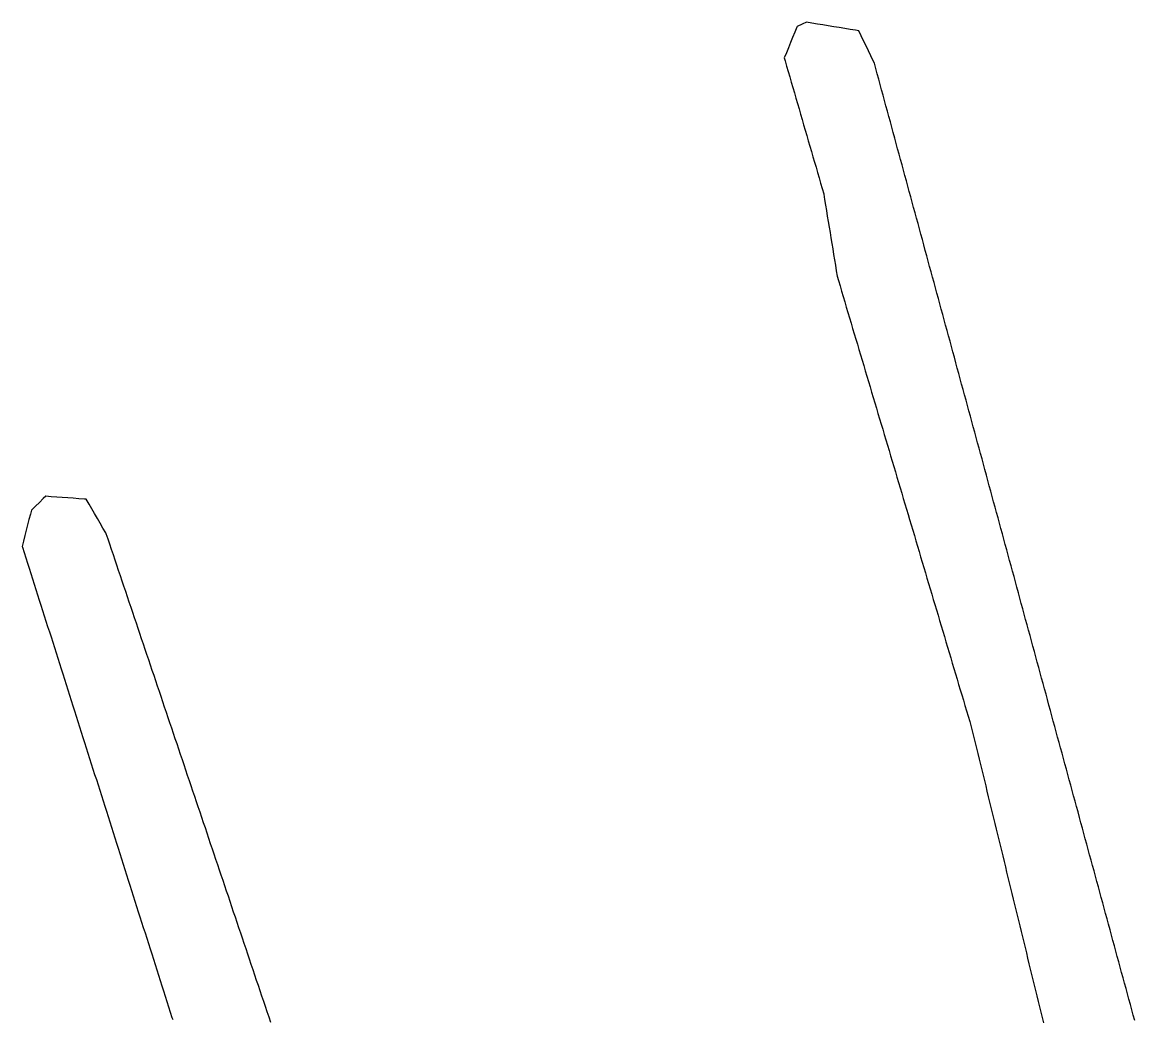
# Model space of a CAD drawing. Header units: millimetres. Extents: x 257 to 2289, y 96 to 1983.
# Drawn here: x 429.9 to 630.7, y 1654.6 to 1834.4 of the extents above; entities that cross this region are included whole.
import ezdxf

# ---------------------------------------------------------------- set-up
doc = ezdxf.new("R2010")
doc.units = ezdxf.units.MM
doc.layers.add('ALL_ISLANDS', color=7, linetype='Continuous')
doc.layers.add('OUTLINE_ISLAND_01', color=7, linetype='Continuous')

msp = doc.modelspace()

# ---------------------------------------------------------------- linework, layer by layer
at = {"layer": 'ALL_ISLANDS'}
for points in [[(630.6547, 1654.2693), (630.3921, 1655.2342), (630.1296, 1656.1991), (629.8671, 1657.164), (629.6045, 1658.1289), (629.342, 1659.0939), (629.0794, 1660.0588), (628.8169, 1661.0237), (628.5544, 1661.9886), (628.2918, 1662.9535), (628.0293, 1663.9185), (627.7667, 1664.8834), (627.5042, 1665.8483), (627.2417, 1666.8132), (626.9791, 1667.7781), (626.7166, 1668.7431), (626.454, 1669.708), (626.1915, 1670.6729), (625.929, 1671.6378), (625.6664, 1672.6028), (625.4039, 1673.5677), (625.1413, 1674.5326), (624.8788, 1675.4975), (624.6163, 1676.4624), (624.3537, 1677.4274), (624.0912, 1678.3923), (623.8286, 1679.3572), (623.5661, 1680.3221), (623.3036, 1681.287), (623.041, 1682.252), (622.7785, 1683.2169), (622.5159, 1684.1818), (622.2534, 1685.1467), (621.9909, 1686.1116), (621.7283, 1687.0766), (621.4658, 1688.0415), (621.2032, 1689.0064), (620.9407, 1689.9713), (620.6782, 1690.9363), (620.4156, 1691.9012), (620.1531, 1692.8661), (619.8905, 1693.831), (619.628, 1694.7959), (619.3655, 1695.7609), (619.1029, 1696.7258), (618.8404, 1697.6907), (618.5778, 1698.6556), (618.3153, 1699.6205), (618.0528, 1700.5855), (617.7902, 1701.5504), (617.5277, 1702.5153), (617.2651, 1703.4802), (617.0026, 1704.4452), (616.7401, 1705.4101), (616.4775, 1706.375), (616.215, 1707.3399), (615.9525, 1708.3048), (615.6899, 1709.2698), (615.4274, 1710.2347), (615.1648, 1711.1996), (614.9023, 1712.1645), (614.6398, 1713.1294), (614.3772, 1714.0944), (614.1147, 1715.0593), (613.8521, 1716.0242), (613.5896, 1716.9891), (613.3271, 1717.954), (613.0645, 1718.919), (612.802, 1719.8839), (612.5394, 1720.8488), (612.2769, 1721.8137), (612.0144, 1722.7787), (611.7518, 1723.7436), (611.4893, 1724.7085), (611.2267, 1725.6734), (610.9642, 1726.6383), (610.7017, 1727.6033), (610.4391, 1728.5682), (610.1766, 1729.5331), (609.914, 1730.498), (609.6515, 1731.4629), (609.389, 1732.4279), (609.1264, 1733.3928), (608.8639, 1734.3577), (608.6013, 1735.3226), (608.3388, 1736.2876), (608.0763, 1737.2525), (607.8137, 1738.2174), (607.5512, 1739.1823), (607.2886, 1740.1472), (607.0261, 1741.1122), (606.7636, 1742.0771), (606.501, 1743.042), (606.2385, 1744.0069), (605.9759, 1744.9718), (605.7134, 1745.9368), (605.4509, 1746.9017), (605.1883, 1747.8666), (604.9258, 1748.8315), (604.6632, 1749.7964), (604.4007, 1750.7614), (604.1382, 1751.7263), (603.8756, 1752.6912), (603.6131, 1753.6561), (603.3505, 1754.6211), (603.088, 1755.586), (602.8255, 1756.5509), (602.5629, 1757.5158), (602.3004, 1758.4807), (602.0378, 1759.4457), (601.7753, 1760.4106), (601.5128, 1761.3755), (601.2502, 1762.3404), (600.9877, 1763.3053), (600.7251, 1764.2703), (600.4626, 1765.2352), (600.2001, 1766.2001), (599.9375, 1767.165), (599.675, 1768.13), (599.4125, 1769.0949), (599.1499, 1770.0598), (598.8874, 1771.0247), (598.6248, 1771.9896), (598.3623, 1772.9546), (598.0998, 1773.9195), (597.8372, 1774.8844), (597.5747, 1775.8493), (597.3121, 1776.8142), (597.0496, 1777.7792), (596.7871, 1778.7441), (596.5245, 1779.709), (596.262, 1780.6739), (595.9994, 1781.6388), (595.7369, 1782.6038), (595.4744, 1783.5687), (595.2118, 1784.5336), (594.9493, 1785.4985), (594.6867, 1786.4635), (594.4242, 1787.4284), (594.1617, 1788.3933), (593.8991, 1789.3582), (593.6366, 1790.3231), (593.374, 1791.2881), (593.1115, 1792.253), (592.849, 1793.2179), (592.5864, 1794.1828), (592.3239, 1795.1477), (592.0613, 1796.1127), (591.7988, 1797.0776), (591.5363, 1798.0425), (591.2737, 1799.0074), (591.0112, 1799.9724), (590.7486, 1800.9373), (590.4861, 1801.9022), (590.2236, 1802.8671), (589.961, 1803.832), (589.6985, 1804.797), (589.4359, 1805.7619), (589.1734, 1806.7268), (588.9109, 1807.6917), (588.6483, 1808.6566), (588.3858, 1809.6216), (588.1232, 1810.5865), (587.8607, 1811.5514), (587.5982, 1812.5163), (587.3356, 1813.4812), (587.0731, 1814.4462), (586.8105, 1815.4111), (586.548, 1816.376), (586.2855, 1817.3409), (586.0229, 1818.3059), (585.7604, 1819.2708), (585.4978, 1820.2357), (585.2353, 1821.2006), (584.9728, 1822.1655), (584.7102, 1823.1305), (584.4477, 1824.0954), (584.1851, 1825.0603), (583.9226, 1826.0252), (583.6601, 1826.9901), (583.4539, 1827.4183), (583.0201, 1828.3194), (582.5863, 1829.2204), (582.1526, 1830.1214), (581.7188, 1831.0224), (581.285, 1831.9234), (580.8512, 1832.8245), (580.2837, 1832.9167), (579.2966, 1833.0771), (578.3096, 1833.2375), (577.3225, 1833.3979), (576.3355, 1833.5583), (575.3484, 1833.7187), (574.3614, 1833.8792), (573.3743, 1834.0396), (572.3873, 1834.2), (571.4002, 1834.3604), (570.6211, 1833.9998), (569.7136, 1833.5798), (569.6707, 1833.4747), (569.2926, 1832.5489), (568.9145, 1831.6231), (568.5365, 1830.6974), (568.1584, 1829.7716), (567.7804, 1828.8458), (567.4023, 1827.92), (567.5535, 1827.399), (567.8322, 1826.4386), (568.1109, 1825.4782), (568.3896, 1824.5179), (568.6683, 1823.5575), (568.947, 1822.5971), (569.2257, 1821.6367), (569.5044, 1820.6763), (569.7831, 1819.716), (570.0618, 1818.7556), (570.3404, 1817.7952), (570.6191, 1816.8348), (570.8978, 1815.8744), (571.1765, 1814.9141), (571.4552, 1813.9537), (571.7339, 1812.9933), (572.0126, 1812.0329), (572.2913, 1811.0725), (572.57, 1810.1122), (572.8487, 1809.1518), (573.1274, 1808.1914), (573.4061, 1807.231), (573.6848, 1806.2706), (573.9635, 1805.3103), (574.2422, 1804.3499), (574.5209, 1803.3895), (574.5276, 1803.3484), (574.6885, 1802.3614), (574.8494, 1801.3744), (575.0104, 1800.3875), (575.1713, 1799.4005), (575.3322, 1798.4135), (575.4931, 1797.4266), (575.6541, 1796.4396), (575.815, 1795.4526), (575.9759, 1794.4657), (576.1369, 1793.4787), (576.2978, 1792.4917), (576.4587, 1791.5048), (576.6196, 1790.5178), (576.7806, 1789.5308), (576.9415, 1788.5439), (577.1737, 1787.7642), (577.4592, 1786.8058), (577.7446, 1785.8474), (578.03, 1784.889), (578.3155, 1783.9306), (578.6009, 1782.9722), (578.8864, 1782.0138), (579.1718, 1781.0554), (579.4572, 1780.097), (579.7427, 1779.1386), (580.0281, 1778.1802), (580.3136, 1777.2218), (580.599, 1776.2634), (580.8844, 1775.305), (581.1699, 1774.3466), (581.4553, 1773.3882), (581.7408, 1772.4298), (582.0262, 1771.4714), (582.3116, 1770.513), (582.5971, 1769.5546), (582.8825, 1768.5962), (583.168, 1767.6378), (583.4534, 1766.6794), (583.7388, 1765.721), (584.0243, 1764.7626), (584.3097, 1763.8042), (584.5952, 1762.8459), (584.8806, 1761.8875), (585.166, 1760.9291), (585.4515, 1759.9707), (585.7369, 1759.0123), (586.0224, 1758.0539), (586.3078, 1757.0955), (586.5932, 1756.1371), (586.8787, 1755.1787), (587.1641, 1754.2203), (587.4496, 1753.2619), (587.735, 1752.3035), (588.0204, 1751.3451), (588.3059, 1750.3867), (588.5913, 1749.4283), (588.8768, 1748.4699), (589.1622, 1747.5115), (589.4476, 1746.5531), (589.7331, 1745.5947), (590.0185, 1744.6363), (590.304, 1743.6779), (590.5894, 1742.7195), (590.8748, 1741.7611), (591.1603, 1740.8027), (591.4457, 1739.8443), (591.7312, 1738.8859), (592.0166, 1737.9275), (592.302, 1736.9691), (592.5875, 1736.0107), (592.8729, 1735.0523), (593.1584, 1734.094), (593.4438, 1733.1356), (593.7292, 1732.1772), (594.0147, 1731.2188), (594.3001, 1730.2604), (594.5856, 1729.302), (594.871, 1728.3436), (595.1564, 1727.3852), (595.4419, 1726.4268), (595.7273, 1725.4684), (596.0128, 1724.51), (596.2982, 1723.5516), (596.5836, 1722.5932), (596.8691, 1721.6348), (597.1545, 1720.6764), (597.44, 1719.718), (597.7254, 1718.7596), (598.0108, 1717.8012), (598.2963, 1716.8428), (598.5817, 1715.8844), (598.8672, 1714.926), (599.1526, 1713.9676), (599.438, 1713.0092), (599.7235, 1712.0508), (600.0089, 1711.0924), (600.2944, 1710.134), (600.5798, 1709.1756), (600.8652, 1708.2172), (601.1507, 1707.2588), (601.3806, 1706.3155), (601.6174, 1705.344), (601.8542, 1704.3724), (602.091, 1703.4009), (602.3278, 1702.4293), (602.5646, 1701.4577), (602.8013, 1700.4862), (603.0381, 1699.5146), (603.2749, 1698.543), (603.5117, 1697.5715), (603.7485, 1696.5999), (603.9853, 1695.6284), (604.2221, 1694.6568), (604.4589, 1693.6852), (604.6957, 1692.7137), (604.9325, 1691.7421), (605.1693, 1690.7706), (605.4061, 1689.799), (605.6428, 1688.8274), (605.8796, 1687.8559), (606.1164, 1686.8843), (606.3532, 1685.9128), (606.59, 1684.9412), (606.8268, 1683.9696), (607.0636, 1682.9981), (607.3004, 1682.0265), (607.5372, 1681.055), (607.774, 1680.0834), (608.0108, 1679.1118), (608.2476, 1678.1403), (608.4844, 1677.1687), (608.7211, 1676.1972), (608.9579, 1675.2256), (609.1947, 1674.254), (609.4315, 1673.2825), (609.6683, 1672.3109), (609.9051, 1671.3394), (610.1419, 1670.3678), (610.3787, 1669.3962), (610.6155, 1668.4247), (610.8523, 1667.4531), (611.0891, 1666.4816), (611.3259, 1665.51), (611.5626, 1664.5384), (611.7994, 1663.5669), (612.0362, 1662.5953), (612.273, 1661.6238), (612.5098, 1660.6522), (612.7466, 1659.6806), (612.9834, 1658.7091), (613.2202, 1657.7375), (613.457, 1656.766), (613.6938, 1655.7944), (613.9306, 1654.8228), (614.1674, 1653.8513)], [(474.7284, 1653.9523), (474.4091, 1654.8999), (474.0898, 1655.8476), (473.7705, 1656.7952), (473.4512, 1657.7429), (473.1319, 1658.6906), (472.8127, 1659.6382), (472.4934, 1660.5859), (472.1741, 1661.5335), (471.8548, 1662.4812), (471.5355, 1663.4289), (471.2162, 1664.3765), (470.897, 1665.3242), (470.5777, 1666.2718), (470.2584, 1667.2195), (469.9391, 1668.1672), (469.6198, 1669.1148), (469.3005, 1670.0625), (468.9813, 1671.0101), (468.662, 1671.9578), (468.3427, 1672.9055), (468.0234, 1673.8531), (467.7041, 1674.8008), (467.3848, 1675.7484), (467.0656, 1676.6961), (466.7463, 1677.6437), (466.427, 1678.5914), (466.1077, 1679.5391), (465.7884, 1680.4867), (465.4691, 1681.4344), (465.1499, 1682.382), (464.8306, 1683.3297), (464.5113, 1684.2774), (464.192, 1685.225), (463.8727, 1686.1727), (463.5534, 1687.1203), (463.2342, 1688.068), (462.9149, 1689.0157), (462.5956, 1689.9633), (462.2763, 1690.911), (461.957, 1691.8586), (461.6377, 1692.8063), (461.3185, 1693.754), (460.9992, 1694.7016), (460.6799, 1695.6493), (460.3606, 1696.5969), (460.0413, 1697.5446), (459.722, 1698.4922), (459.4028, 1699.4399), (459.0835, 1700.3876), (458.7642, 1701.3352), (458.4449, 1702.2829), (458.1256, 1703.2305), (457.8063, 1704.1782), (457.4871, 1705.1259), (457.1678, 1706.0735), (456.8485, 1707.0212), (456.5292, 1707.9688), (456.2099, 1708.9165), (455.8906, 1709.8642), (455.5714, 1710.8118), (455.2521, 1711.7595), (454.9328, 1712.7071), (454.6135, 1713.6548), (454.2942, 1714.6025), (453.9749, 1715.5501), (453.6557, 1716.4978), (453.3364, 1717.4454), (453.0171, 1718.3931), (452.6978, 1719.3408), (452.3785, 1720.2884), (452.0592, 1721.2361), (451.7399, 1722.1837), (451.4207, 1723.1314), (451.1014, 1724.079), (450.7821, 1725.0267), (450.4628, 1725.9744), (450.1435, 1726.922), (449.8242, 1727.8697), (449.505, 1728.8173), (449.1857, 1729.765), (448.8664, 1730.7127), (448.5471, 1731.6603), (448.2278, 1732.608), (447.9085, 1733.5556), (447.5893, 1734.5033), (447.27, 1735.451), (446.9507, 1736.3986), (446.6314, 1737.3463), (446.3121, 1738.2939), (445.9928, 1739.2416), (445.6736, 1740.1893), (445.3543, 1741.1369), (445.035, 1742.0846), (444.9333, 1742.2598), (444.4311, 1743.1245), (443.929, 1743.9893), (443.4269, 1744.8541), (442.9247, 1745.7189), (442.4226, 1746.5837), (441.9205, 1747.4485), (441.4183, 1748.3133), (441.0829, 1748.3382), (440.0856, 1748.4123), (439.0884, 1748.4864), (438.0911, 1748.5605), (437.0939, 1748.6346), (436.0966, 1748.7087), (435.0994, 1748.7828), (434.1021, 1748.8569), (433.6763, 1748.4468), (432.956, 1747.7531), (432.2357, 1747.0594), (431.5154, 1746.3658), (431.3305, 1745.6281), (431.0873, 1744.6581), (430.8442, 1743.6881), (430.601, 1742.7181), (430.3579, 1741.7481), (430.1147, 1740.7781), (429.8716, 1739.8081), (429.9149, 1739.6717), (430.2178, 1738.7187), (430.5207, 1737.7656), (430.8236, 1736.8126), (431.1265, 1735.8596), (431.4294, 1734.9066), (431.7323, 1733.9536), (432.0353, 1733.0005), (432.3382, 1732.0475), (432.6411, 1731.0945), (432.944, 1730.1415), (433.2469, 1729.1884), (433.5498, 1728.2354), (433.8527, 1727.2824), (434.1556, 1726.3294), (434.4585, 1725.3764), (434.7614, 1724.4233), (435.0643, 1723.4703), (435.3672, 1722.5173), (435.6701, 1721.5643), (435.973, 1720.6112), (436.2759, 1719.6582), (436.5788, 1718.7052), (436.8817, 1717.7522), (437.1846, 1716.7992), (437.4875, 1715.8461), (437.7904, 1714.8931), (438.0933, 1713.9401), (438.3962, 1712.9871), (438.6991, 1712.034), (439.002, 1711.081), (439.3049, 1710.128), (439.6078, 1709.175), (439.9107, 1708.222), (440.2136, 1707.2689), (440.5165, 1706.3159), (440.8194, 1705.3629), (441.1223, 1704.4099), (441.4252, 1703.4568), (441.7281, 1702.5038), (442.031, 1701.5508), (442.3339, 1700.5978), (442.6368, 1699.6448), (442.9397, 1698.6917), (443.2426, 1697.7387), (443.5455, 1696.7857), (443.8484, 1695.8327), (444.1513, 1694.8796), (444.4542, 1693.9266), (444.7571, 1692.9736), (445.06, 1692.0206), (445.3629, 1691.0676), (445.6658, 1690.1145), (445.9687, 1689.1615), (446.2716, 1688.2085), (446.5745, 1687.2555), (446.8774, 1686.3024), (447.1803, 1685.3494), (447.4832, 1684.3964), (447.7861, 1683.4434), (448.089, 1682.4904), (448.3919, 1681.5373), (448.6948, 1680.5843), (448.9977, 1679.6313), (449.3006, 1678.6783), (449.6035, 1677.7252), (449.9064, 1676.7722), (450.2093, 1675.8192), (450.5122, 1674.8662), (450.8151, 1673.9132), (451.118, 1672.9601), (451.4209, 1672.0071), (451.7238, 1671.0541), (452.0267, 1670.1011), (452.3296, 1669.148), (452.6325, 1668.195), (452.9354, 1667.242), (453.2383, 1666.289), (453.5412, 1665.336), (453.8441, 1664.3829), (454.147, 1663.4299), (454.4499, 1662.4769), (454.7528, 1661.5239), (455.0557, 1660.5708), (455.3586, 1659.6178), (455.6615, 1658.6648), (455.9644, 1657.7118), (456.2673, 1656.7588), (456.5702, 1655.8057), (456.8731, 1654.8527), (457.0355, 1654.4415)]]:
    msp.add_lwpolyline(points, dxfattribs=at)
at = {"layer": 'OUTLINE_ISLAND_01'}
for points in [[(630.6547, 1654.2693), (630.3921, 1655.2342), (630.1296, 1656.1991), (629.8671, 1657.164), (629.6045, 1658.1289), (629.342, 1659.0939), (629.0794, 1660.0588), (628.8169, 1661.0237), (628.5544, 1661.9886), (628.2918, 1662.9535), (628.0293, 1663.9185), (627.7667, 1664.8834), (627.5042, 1665.8483), (627.2417, 1666.8132), (626.9791, 1667.7781), (626.7166, 1668.7431), (626.454, 1669.708), (626.1915, 1670.6729), (625.929, 1671.6378), (625.6664, 1672.6028), (625.4039, 1673.5677), (625.1413, 1674.5326), (624.8788, 1675.4975), (624.6163, 1676.4624), (624.3537, 1677.4274), (624.0912, 1678.3923), (623.8286, 1679.3572), (623.5661, 1680.3221), (623.3036, 1681.287), (623.041, 1682.252), (622.7785, 1683.2169), (622.5159, 1684.1818), (622.2534, 1685.1467), (621.9909, 1686.1116), (621.7283, 1687.0766), (621.4658, 1688.0415), (621.2032, 1689.0064), (620.9407, 1689.9713), (620.6782, 1690.9363), (620.4156, 1691.9012), (620.1531, 1692.8661), (619.8905, 1693.831), (619.628, 1694.7959), (619.3655, 1695.7609), (619.1029, 1696.7258), (618.8404, 1697.6907), (618.5778, 1698.6556), (618.3153, 1699.6205), (618.0528, 1700.5855), (617.7902, 1701.5504), (617.5277, 1702.5153), (617.2651, 1703.4802), (617.0026, 1704.4452), (616.7401, 1705.4101), (616.4775, 1706.375), (616.215, 1707.3399), (615.9525, 1708.3048), (615.6899, 1709.2698), (615.4274, 1710.2347), (615.1648, 1711.1996), (614.9023, 1712.1645), (614.6398, 1713.1294), (614.3772, 1714.0944), (614.1147, 1715.0593), (613.8521, 1716.0242), (613.5896, 1716.9891), (613.3271, 1717.954), (613.0645, 1718.919), (612.802, 1719.8839), (612.5394, 1720.8488), (612.2769, 1721.8137), (612.0144, 1722.7787), (611.7518, 1723.7436), (611.4893, 1724.7085), (611.2267, 1725.6734), (610.9642, 1726.6383), (610.7017, 1727.6033), (610.4391, 1728.5682), (610.1766, 1729.5331), (609.914, 1730.498), (609.6515, 1731.4629), (609.389, 1732.4279), (609.1264, 1733.3928), (608.8639, 1734.3577), (608.6013, 1735.3226), (608.3388, 1736.2876), (608.0763, 1737.2525), (607.8137, 1738.2174), (607.5512, 1739.1823), (607.2886, 1740.1472), (607.0261, 1741.1122), (606.7636, 1742.0771), (606.501, 1743.042), (606.2385, 1744.0069), (605.9759, 1744.9718), (605.7134, 1745.9368), (605.4509, 1746.9017), (605.1883, 1747.8666), (604.9258, 1748.8315), (604.6632, 1749.7964), (604.4007, 1750.7614), (604.1382, 1751.7263), (603.8756, 1752.6912), (603.6131, 1753.6561), (603.3505, 1754.6211), (603.088, 1755.586), (602.8255, 1756.5509), (602.5629, 1757.5158), (602.3004, 1758.4807), (602.0378, 1759.4457), (601.7753, 1760.4106), (601.5128, 1761.3755), (601.2502, 1762.3404), (600.9877, 1763.3053), (600.7251, 1764.2703), (600.4626, 1765.2352), (600.2001, 1766.2001), (599.9375, 1767.165), (599.675, 1768.13), (599.4125, 1769.0949), (599.1499, 1770.0598), (598.8874, 1771.0247), (598.6248, 1771.9896), (598.3623, 1772.9546), (598.0998, 1773.9195), (597.8372, 1774.8844), (597.5747, 1775.8493), (597.3121, 1776.8142), (597.0496, 1777.7792), (596.7871, 1778.7441), (596.5245, 1779.709), (596.262, 1780.6739), (595.9994, 1781.6388), (595.7369, 1782.6038), (595.4744, 1783.5687), (595.2118, 1784.5336), (594.9493, 1785.4985), (594.6867, 1786.4635), (594.4242, 1787.4284), (594.1617, 1788.3933), (593.8991, 1789.3582), (593.6366, 1790.3231), (593.374, 1791.2881), (593.1115, 1792.253), (592.849, 1793.2179), (592.5864, 1794.1828), (592.3239, 1795.1477), (592.0613, 1796.1127), (591.7988, 1797.0776), (591.5363, 1798.0425), (591.2737, 1799.0074), (591.0112, 1799.9724), (590.7486, 1800.9373), (590.4861, 1801.9022), (590.2236, 1802.8671), (589.961, 1803.832), (589.6985, 1804.797), (589.4359, 1805.7619), (589.1734, 1806.7268), (588.9109, 1807.6917), (588.6483, 1808.6566), (588.3858, 1809.6216), (588.1232, 1810.5865), (587.8607, 1811.5514), (587.5982, 1812.5163), (587.3356, 1813.4812), (587.0731, 1814.4462), (586.8105, 1815.4111), (586.548, 1816.376), (586.2855, 1817.3409), (586.0229, 1818.3059), (585.7604, 1819.2708), (585.4978, 1820.2357), (585.2353, 1821.2006), (584.9728, 1822.1655), (584.7102, 1823.1305), (584.4477, 1824.0954), (584.1851, 1825.0603), (583.9226, 1826.0252), (583.6601, 1826.9901), (583.4539, 1827.4183), (583.0201, 1828.3194), (582.5863, 1829.2204), (582.1526, 1830.1214), (581.7188, 1831.0224), (581.285, 1831.9234), (580.8512, 1832.8245), (580.2837, 1832.9167), (579.2966, 1833.0771), (578.3096, 1833.2375), (577.3225, 1833.3979), (576.3355, 1833.5583), (575.3484, 1833.7187), (574.3614, 1833.8792), (573.3743, 1834.0396), (572.3873, 1834.2), (571.4002, 1834.3604), (570.6211, 1833.9998), (569.7136, 1833.5798), (569.6707, 1833.4747), (569.2926, 1832.5489), (568.9145, 1831.6231), (568.5365, 1830.6974), (568.1584, 1829.7716), (567.7804, 1828.8458), (567.4023, 1827.92), (567.5535, 1827.399), (567.8322, 1826.4386), (568.1109, 1825.4782), (568.3896, 1824.5179), (568.6683, 1823.5575), (568.947, 1822.5971), (569.2257, 1821.6367), (569.5044, 1820.6763), (569.7831, 1819.716), (570.0618, 1818.7556), (570.3404, 1817.7952), (570.6191, 1816.8348), (570.8978, 1815.8744), (571.1765, 1814.9141), (571.4552, 1813.9537), (571.7339, 1812.9933), (572.0126, 1812.0329), (572.2913, 1811.0725), (572.57, 1810.1122), (572.8487, 1809.1518), (573.1274, 1808.1914), (573.4061, 1807.231), (573.6848, 1806.2706), (573.9635, 1805.3103), (574.2422, 1804.3499), (574.5209, 1803.3895), (574.5276, 1803.3484), (574.6885, 1802.3614), (574.8494, 1801.3744), (575.0104, 1800.3875), (575.1713, 1799.4005), (575.3322, 1798.4135), (575.4931, 1797.4266), (575.6541, 1796.4396), (575.815, 1795.4526), (575.9759, 1794.4657), (576.1369, 1793.4787), (576.2978, 1792.4917), (576.4587, 1791.5048), (576.6196, 1790.5178), (576.7806, 1789.5308), (576.9415, 1788.5439), (577.1737, 1787.7642), (577.4592, 1786.8058), (577.7446, 1785.8474), (578.03, 1784.889), (578.3155, 1783.9306), (578.6009, 1782.9722), (578.8864, 1782.0138), (579.1718, 1781.0554), (579.4572, 1780.097), (579.7427, 1779.1386), (580.0281, 1778.1802), (580.3136, 1777.2218), (580.599, 1776.2634), (580.8844, 1775.305), (581.1699, 1774.3466), (581.4553, 1773.3882), (581.7408, 1772.4298), (582.0262, 1771.4714), (582.3116, 1770.513), (582.5971, 1769.5546), (582.8825, 1768.5962), (583.168, 1767.6378), (583.4534, 1766.6794), (583.7388, 1765.721), (584.0243, 1764.7626), (584.3097, 1763.8042), (584.5952, 1762.8459), (584.8806, 1761.8875), (585.166, 1760.9291), (585.4515, 1759.9707), (585.7369, 1759.0123), (586.0224, 1758.0539), (586.3078, 1757.0955), (586.5932, 1756.1371), (586.8787, 1755.1787), (587.1641, 1754.2203), (587.4496, 1753.2619), (587.735, 1752.3035), (588.0204, 1751.3451), (588.3059, 1750.3867), (588.5913, 1749.4283), (588.8768, 1748.4699), (589.1622, 1747.5115), (589.4476, 1746.5531), (589.7331, 1745.5947), (590.0185, 1744.6363), (590.304, 1743.6779), (590.5894, 1742.7195), (590.8748, 1741.7611), (591.1603, 1740.8027), (591.4457, 1739.8443), (591.7312, 1738.8859), (592.0166, 1737.9275), (592.302, 1736.9691), (592.5875, 1736.0107), (592.8729, 1735.0523), (593.1584, 1734.094), (593.4438, 1733.1356), (593.7292, 1732.1772), (594.0147, 1731.2188), (594.3001, 1730.2604), (594.5856, 1729.302), (594.871, 1728.3436), (595.1564, 1727.3852), (595.4419, 1726.4268), (595.7273, 1725.4684), (596.0128, 1724.51), (596.2982, 1723.5516), (596.5836, 1722.5932), (596.8691, 1721.6348), (597.1545, 1720.6764), (597.44, 1719.718), (597.7254, 1718.7596), (598.0108, 1717.8012), (598.2963, 1716.8428), (598.5817, 1715.8844), (598.8672, 1714.926), (599.1526, 1713.9676), (599.438, 1713.0092), (599.7235, 1712.0508), (600.0089, 1711.0924), (600.2944, 1710.134), (600.5798, 1709.1756), (600.8652, 1708.2172), (601.1507, 1707.2588), (601.3806, 1706.3155), (601.6174, 1705.344), (601.8542, 1704.3724), (602.091, 1703.4009), (602.3278, 1702.4293), (602.5646, 1701.4577), (602.8013, 1700.4862), (603.0381, 1699.5146), (603.2749, 1698.543), (603.5117, 1697.5715), (603.7485, 1696.5999), (603.9853, 1695.6284), (604.2221, 1694.6568), (604.4589, 1693.6852), (604.6957, 1692.7137), (604.9325, 1691.7421), (605.1693, 1690.7706), (605.4061, 1689.799), (605.6428, 1688.8274), (605.8796, 1687.8559), (606.1164, 1686.8843), (606.3532, 1685.9128), (606.59, 1684.9412), (606.8268, 1683.9696), (607.0636, 1682.9981), (607.3004, 1682.0265), (607.5372, 1681.055), (607.774, 1680.0834), (608.0108, 1679.1118), (608.2476, 1678.1403), (608.4844, 1677.1687), (608.7211, 1676.1972), (608.9579, 1675.2256), (609.1947, 1674.254), (609.4315, 1673.2825), (609.6683, 1672.3109), (609.9051, 1671.3394), (610.1419, 1670.3678), (610.3787, 1669.3962), (610.6155, 1668.4247), (610.8523, 1667.4531), (611.0891, 1666.4816), (611.3259, 1665.51), (611.5626, 1664.5384), (611.7994, 1663.5669), (612.0362, 1662.5953), (612.273, 1661.6238), (612.5098, 1660.6522), (612.7466, 1659.6806), (612.9834, 1658.7091), (613.2202, 1657.7375), (613.457, 1656.766), (613.6938, 1655.7944), (613.9306, 1654.8228), (614.1674, 1653.8513)], [(474.7284, 1653.9523), (474.4091, 1654.8999), (474.0898, 1655.8476), (473.7705, 1656.7952), (473.4512, 1657.7429), (473.1319, 1658.6906), (472.8127, 1659.6382), (472.4934, 1660.5859), (472.1741, 1661.5335), (471.8548, 1662.4812), (471.5355, 1663.4289), (471.2162, 1664.3765), (470.897, 1665.3242), (470.5777, 1666.2718), (470.2584, 1667.2195), (469.9391, 1668.1672), (469.6198, 1669.1148), (469.3005, 1670.0625), (468.9813, 1671.0101), (468.662, 1671.9578), (468.3427, 1672.9055), (468.0234, 1673.8531), (467.7041, 1674.8008), (467.3848, 1675.7484), (467.0656, 1676.6961), (466.7463, 1677.6437), (466.427, 1678.5914), (466.1077, 1679.5391), (465.7884, 1680.4867), (465.4691, 1681.4344), (465.1499, 1682.382), (464.8306, 1683.3297), (464.5113, 1684.2774), (464.192, 1685.225), (463.8727, 1686.1727), (463.5534, 1687.1203), (463.2342, 1688.068), (462.9149, 1689.0157), (462.5956, 1689.9633), (462.2763, 1690.911), (461.957, 1691.8586), (461.6377, 1692.8063), (461.3185, 1693.754), (460.9992, 1694.7016), (460.6799, 1695.6493), (460.3606, 1696.5969), (460.0413, 1697.5446), (459.722, 1698.4922), (459.4028, 1699.4399), (459.0835, 1700.3876), (458.7642, 1701.3352), (458.4449, 1702.2829), (458.1256, 1703.2305), (457.8063, 1704.1782), (457.4871, 1705.1259), (457.1678, 1706.0735), (456.8485, 1707.0212), (456.5292, 1707.9688), (456.2099, 1708.9165), (455.8906, 1709.8642), (455.5714, 1710.8118), (455.2521, 1711.7595), (454.9328, 1712.7071), (454.6135, 1713.6548), (454.2942, 1714.6025), (453.9749, 1715.5501), (453.6557, 1716.4978), (453.3364, 1717.4454), (453.0171, 1718.3931), (452.6978, 1719.3408), (452.3785, 1720.2884), (452.0592, 1721.2361), (451.7399, 1722.1837), (451.4207, 1723.1314), (451.1014, 1724.079), (450.7821, 1725.0267), (450.4628, 1725.9744), (450.1435, 1726.922), (449.8242, 1727.8697), (449.505, 1728.8173), (449.1857, 1729.765), (448.8664, 1730.7127), (448.5471, 1731.6603), (448.2278, 1732.608), (447.9085, 1733.5556), (447.5893, 1734.5033), (447.27, 1735.451), (446.9507, 1736.3986), (446.6314, 1737.3463), (446.3121, 1738.2939), (445.9928, 1739.2416), (445.6736, 1740.1893), (445.3543, 1741.1369), (445.035, 1742.0846), (444.9333, 1742.2598), (444.4311, 1743.1245), (443.929, 1743.9893), (443.4269, 1744.8541), (442.9247, 1745.7189), (442.4226, 1746.5837), (441.9205, 1747.4485), (441.4183, 1748.3133), (441.0829, 1748.3382), (440.0856, 1748.4123), (439.0884, 1748.4864), (438.0911, 1748.5605), (437.0939, 1748.6346), (436.0966, 1748.7087), (435.0994, 1748.7828), (434.1021, 1748.8569), (433.6763, 1748.4468), (432.956, 1747.7531), (432.2357, 1747.0594), (431.5154, 1746.3658), (431.3305, 1745.6281), (431.0873, 1744.6581), (430.8442, 1743.6881), (430.601, 1742.7181), (430.3579, 1741.7481), (430.1147, 1740.7781), (429.8716, 1739.8081), (429.9149, 1739.6717), (430.2178, 1738.7187), (430.5207, 1737.7656), (430.8236, 1736.8126), (431.1265, 1735.8596), (431.4294, 1734.9066), (431.7323, 1733.9536), (432.0353, 1733.0005), (432.3382, 1732.0475), (432.6411, 1731.0945), (432.944, 1730.1415), (433.2469, 1729.1884), (433.5498, 1728.2354), (433.8527, 1727.2824), (434.1556, 1726.3294), (434.4585, 1725.3764), (434.7614, 1724.4233), (435.0643, 1723.4703), (435.3672, 1722.5173), (435.6701, 1721.5643), (435.973, 1720.6112), (436.2759, 1719.6582), (436.5788, 1718.7052), (436.8817, 1717.7522), (437.1846, 1716.7992), (437.4875, 1715.8461), (437.7904, 1714.8931), (438.0933, 1713.9401), (438.3962, 1712.9871), (438.6991, 1712.034), (439.002, 1711.081), (439.3049, 1710.128), (439.6078, 1709.175), (439.9107, 1708.222), (440.2136, 1707.2689), (440.5165, 1706.3159), (440.8194, 1705.3629), (441.1223, 1704.4099), (441.4252, 1703.4568), (441.7281, 1702.5038), (442.031, 1701.5508), (442.3339, 1700.5978), (442.6368, 1699.6448), (442.9397, 1698.6917), (443.2426, 1697.7387), (443.5455, 1696.7857), (443.8484, 1695.8327), (444.1513, 1694.8796), (444.4542, 1693.9266), (444.7571, 1692.9736), (445.06, 1692.0206), (445.3629, 1691.0676), (445.6658, 1690.1145), (445.9687, 1689.1615), (446.2716, 1688.2085), (446.5745, 1687.2555), (446.8774, 1686.3024), (447.1803, 1685.3494), (447.4832, 1684.3964), (447.7861, 1683.4434), (448.089, 1682.4904), (448.3919, 1681.5373), (448.6948, 1680.5843), (448.9977, 1679.6313), (449.3006, 1678.6783), (449.6035, 1677.7252), (449.9064, 1676.7722), (450.2093, 1675.8192), (450.5122, 1674.8662), (450.8151, 1673.9132), (451.118, 1672.9601), (451.4209, 1672.0071), (451.7238, 1671.0541), (452.0267, 1670.1011), (452.3296, 1669.148), (452.6325, 1668.195), (452.9354, 1667.242), (453.2383, 1666.289), (453.5412, 1665.336), (453.8441, 1664.3829), (454.147, 1663.4299), (454.4499, 1662.4769), (454.7528, 1661.5239), (455.0557, 1660.5708), (455.3586, 1659.6178), (455.6615, 1658.6648), (455.9644, 1657.7118), (456.2673, 1656.7588), (456.5702, 1655.8057), (456.8731, 1654.8527), (457.0355, 1654.4415)]]:
    msp.add_lwpolyline(points, dxfattribs=at)

doc.saveas('drawing.dxf')
